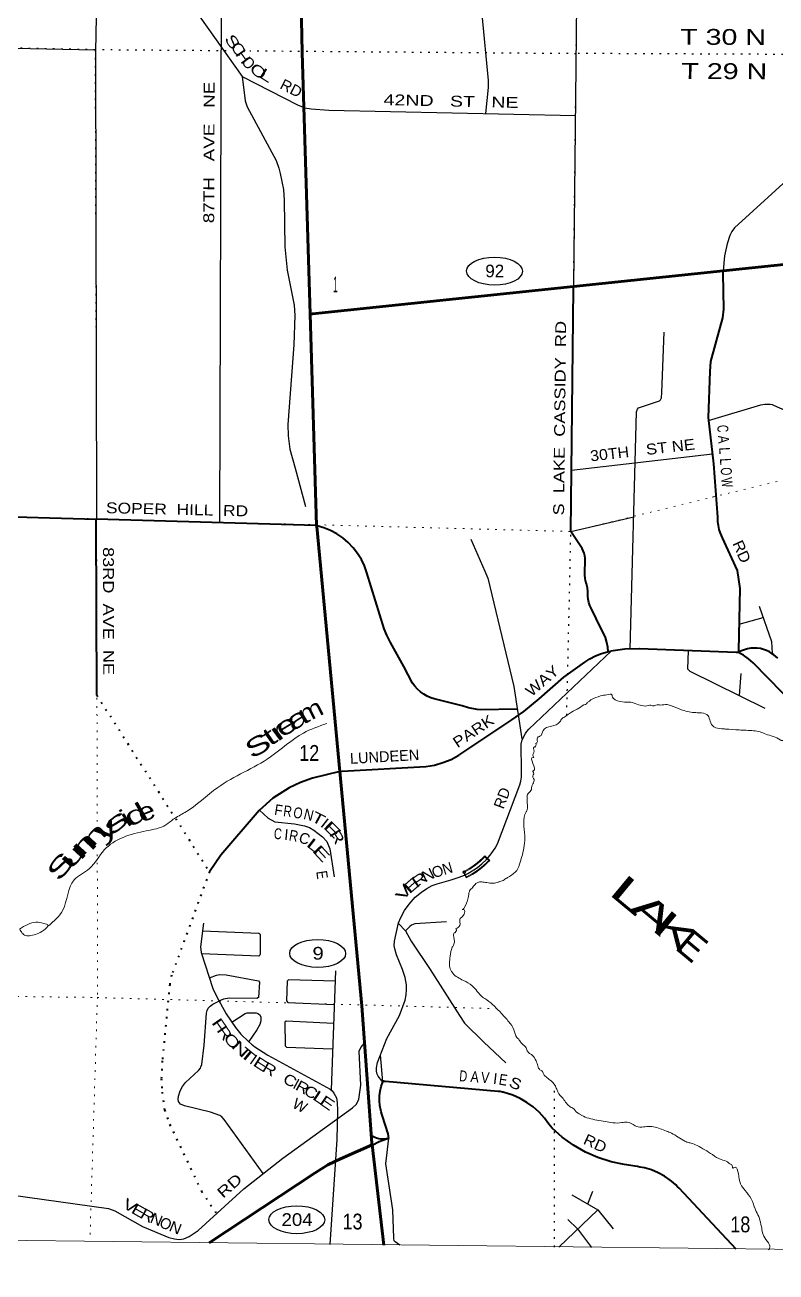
# Model space of a CAD drawing. Header units: feet. Extents: x -493433 to -244333, y 184684 to 373072.
# Drawn here: x -276413 to -268106, y 184934 to 198727 of the extents above; entities that cross this region are included whole.
import ezdxf
from ezdxf.enums import TextEntityAlignment as Align

# ---------------------------------------------------------------- set-up
doc = ezdxf.new("R2010")
doc.units = ezdxf.units.FT
doc.header["$LTSCALE"] = 60
doc.header["$PDMODE"] = 32
doc.header["$PDSIZE"] = 30
doc.linetypes.add('DOTTED', pattern=[1.5, 0.3, -1.2])
for name, color, linetype, lineweight in [('17', 7, 'Continuous', 25), ('23', 7, 'Continuous', 70), ('26', 7, 'Continuous', 40), ('27', 7, 'Continuous', 13), ('29', 7, 'Continuous', 25), ('30', 7, 'Continuous', 13), ('31', 7, 'Continuous', 13), ('39', 7, 'Continuous', 13), ('4', 7, 'Continuous', 13), ('41', 7, 'Continuous', 13), ('53', 7, 'DOTTED', 40), ('6', 7, 'DOTTED', 25), ('7', 7, 'DOTTED', 13)]:
    doc.layers.add(name, color=color, linetype=linetype, lineweight=lineweight)

msp = doc.modelspace()

# ---------------------------------------------------------------- linework, layer by layer
at = {"layer": '17'}
for centre in [(-271219.93, 196004.06), (-273176, 188457.93), (-273406.37, 185512.53)]:
    msp.add_ellipse(centre, major_axis=(-309.24, 1), ratio=0.500121, dxfattribs=at)
at = {"layer": '23'}
for p, q in [((-270344.62, 195833.71), (-268691.06, 196007.44)), ((-273187.05, 193189.55), (-273258.64, 195527.56)), ((-272442.56, 185233.18), (-272574.84, 186340.17))]:
    msp.add_line(p, q, dxfattribs=at)
for points in [[(-273258.64, 195527.56), (-273347.26, 198422.18), (-273455.44, 203689.88), (-273459.15, 205031.43)], [(-268691.06, 196007.44), (-266119.03, 196277.66), (-266039.07, 196286.03), (-265972.77, 196286.61), (-264840.31, 196293.24), (-264584.2, 196311.74)], [(-273258.64, 195527.56), (-273233.88, 195530.16), (-270344.62, 195833.71)], [(-272931.74, 190470.83), (-273186.73, 193178.94), (-273187.05, 193189.55)], [(-272574.84, 186340.17), (-272577.23, 186360.58), (-272687.59, 187877.78), (-272931.74, 190470.83)], [(-274375.13, 185256.76), (-273202.92, 186031.77), (-273062.62, 186118.44), (-272914.03, 186189.98), (-272905.89, 186193.36), (-272889.43, 186201.12), (-272574.84, 186340.17)]]:
    msp.add_lwpolyline(points, dxfattribs=at)
at = {"layer": '26'}
for points in [[(-268521.68, 191786.92), (-268519.22, 191809.56), (-268504.52, 192493.77), (-268532.92, 192693.24), (-268696.82, 193055.97), (-268707.96, 193080.62), (-268719.1, 193105.97), (-268719.18, 193106.16), (-268733.54, 193148.2), (-268743.42, 193191.52), (-268745.72, 193210.62), (-268748.7, 193235.47), (-268749.99, 193260.62), (-268751.16, 193283.48), (-268796.08, 193873.86), (-268853, 194385.65), (-268835.37, 194893.48), (-268827.42, 195006.33), (-268725, 195379.21), (-268694.88, 195486.05), (-268682.88, 195582.78), (-268690.49, 195977.78), (-268691.06, 196007.44)], [(-269964.31, 191797.08), (-269968.15, 191844.63), (-269977.84, 191898.12), (-269993.06, 191950.31), (-270013.65, 192000.61), (-270039.39, 192048.49), (-270152.05, 192274.79), (-270166.25, 192307.23), (-270176.99, 192340.98), (-270184.14, 192375.66), (-270187.62, 192410.9), (-270187.9, 192419.07), (-270187.93, 192461.03), (-270192.35, 192502.76), (-270201.11, 192543.8), (-270214.11, 192583.69), (-270214.3, 192584.19), (-270217.59, 192604.48), (-270220.77, 192643.73), (-270219.83, 192683.09), (-270216.82, 192793.38), (-270216.59, 192800.26), (-270217.48, 192828.74), (-270221.35, 192856.97), (-270228.14, 192884.65), (-270237.8, 192911.46), (-270250.2, 192937.11), (-270374.91, 193122.63), (-270344.87, 195811.76), (-270344.62, 195833.71)], [(-277333.71, 193135.18), (-277298.04, 193166), (-277250.01, 193201.75), (-277198.5, 193232.29), (-277144.08, 193257.27), (-277087.35, 193276.43), (-277028.92, 193289.56), (-276969.45, 193296.5), (-276909.57, 193297.19), (-275627.07, 193260.53)], [(-275617.74, 191312.96), (-275626.89, 193223.1), (-275627.07, 193260.53)], [(-273187.05, 193189.55), (-273193.23, 193190.96), (-275627.07, 193260.53)], [(-270968.37, 191158.28), (-271377.06, 191152.68), (-271412.18, 191156.31), (-271509, 191173.34), (-271576.97, 191194.93), (-271888.5, 191272.49), (-271922.55, 191283.79), (-271963.32, 191301.75), (-272001.99, 191323.87), (-272038.14, 191349.92), (-272071.37, 191379.59), (-272101.31, 191412.58), (-272127.64, 191448.52), (-272223.16, 191632.01), (-272371.47, 191897.25), (-272411.8, 191977.42), (-272438.66, 192046.56), (-272630.91, 192668.57), (-272657.68, 192743.3), (-272692.11, 192814.82), (-272733.83, 192882.35), (-272782.38, 192945.15), (-272837.22, 193002.53), (-272897.77, 193053.87), (-272963.35, 193098.59), (-273033.24, 193136.21), (-273106.69, 193166.33), (-273182.88, 193188.59), (-273187.05, 193189.55)], [(-271027.68, 191042.89), (-270894.56, 191132.23), (-270725.59, 191273.29), (-270453.01, 191512.05), (-270222.72, 191678.51), (-270164.22, 191717.48), (-270101.96, 191750.12), (-270036.64, 191776.08), (-269968.95, 191795.06), (-269934.81, 191801.81)], [(-268521.68, 191786.92), (-268546.67, 191785.53), (-269618.03, 191827.07), (-269619.3, 191827.1), (-269777.71, 191822.73), (-269934.8, 191801.81)], [(-268088.21, 191722.11), (-268131.76, 191759.56), (-268148.44, 191772.68), (-268178.82, 191791.8), (-268211.03, 191807.64), (-268244.72, 191820.02), (-268279.51, 191828.82), (-268315.04, 191833.93), (-268350.9, 191835.3), (-268386.72, 191832.91), (-268422.08, 191826.79), (-268456.62, 191817.01), (-268489.94, 191803.67), (-268496.67, 191800.12), (-268521.68, 191786.92)], [(-267708.15, 191006.34), (-268358.82, 191671.08), (-268409.94, 191715.95), (-268465.48, 191755.22), (-268496.67, 191772.81), (-268521.68, 191786.92)], [(-272931.74, 190470.83), (-272904.68, 190472.35), (-271978.17, 190524.25), (-271882.85, 190541.26), (-271789.83, 190568.13), (-271700.12, 190604.58), (-271614.72, 190650.21), (-271580.37, 190671.98), (-271027.68, 191042.89)], [(-272931.74, 190470.83), (-273233.8, 190395.8), (-273364.19, 190348.37), (-273490.24, 190287.92), (-273672.37, 190174.44), (-273821.27, 190040.25), (-274245.14, 189546.11), (-274372.32, 189361.97)], [(-272388.42, 186413.25), (-272392.13, 186438.25), (-272395.95, 186464), (-272458.56, 186656.74), (-272466.68, 186681.74), (-272473.52, 186706.74), (-272478.33, 186722.7), (-272488.41, 186774.96), (-272492.97, 186827.99), (-272491.97, 186881.2), (-272485.41, 186934.02), (-272473.36, 186985.86), (-272455.96, 187036.16), (-272454.79, 187042.06)], [(-268548.5, 185186.17), (-269179.13, 185861.74), (-269194.36, 185877.33), (-269214.92, 185898.37), (-269243.79, 185922.9), (-269275.44, 185949.79), (-269341.11, 185994.76), (-269411.12, 186032.63), (-269484.7, 186062.97), (-269561.05, 186085.45), (-269614.33, 186095.24), (-269638.87, 186099.75), (-269664.33, 186103.87), (-269736.54, 186115.59), (-269761.29, 186119.6), (-269786.54, 186123.53), (-269931.12, 186153.52), (-270075.74, 186199.73), (-270214.74, 186260.79), (-270346.59, 186336.05), (-270469.85, 186424.69), (-270583.17, 186525.72), (-270617.88, 186568.6), (-270667.7, 186636.58), (-270726.25, 186701.31), (-270791.25, 186759.56), (-270861.98, 186810.7), (-270937.67, 186854.16), (-271017.48, 186889.48), (-271075.56, 186908.2), (-271100.5, 186916.23), (-271125.56, 186923), (-271131.11, 186924.35), (-271156.17, 186930.48), (-271181.11, 186932.63), (-272424.24, 187040.06), (-272430.94, 187040.24), (-272440.2, 187041.33), (-272449.29, 187043.38), (-272458.13, 187046.36), (-272466.6, 187050.26)], [(-272388.42, 186413.25), (-272413.42, 186408.39), (-272430.87, 186405.43), (-272454.2, 186403.94), (-272477.56, 186404.91), (-272500.69, 186408.31), (-272523.34, 186414.11), (-272545.26, 186422.24), (-272566.21, 186432.63), (-272582.94, 186443.04)], [(-272574.23, 186337.05), (-272494.67, 186376.11), (-272413.42, 186407.15), (-272388.42, 186413.25)]]:
    msp.add_lwpolyline(points, dxfattribs=at)
at = {"layer": '29'}
for p, q in [((-274231.32, 202057.31), (-274263.09, 193221.54)), ((-277267.45, 198486.94), (-275635.22, 198451.82)), ((-270367.3, 193804.19), (-268808.27, 193983.43)), ((-270374.91, 193122.63), (-269679.39, 193286.8)), ((-268512.97, 192100.47), (-268249.39, 192173.78)), ((-269931, 191799.95), (-270841.47, 190939.26)), ((-268510.8, 191309.03), (-268490.66, 191555.47)), ((-272203.51, 188708.84), (-272281.92, 188787.82)), ((-272977.79, 188266.17), (-273027.32, 186950.72)), ((-272455.96, 187036.16), (-272481.04, 187338.14)), ((-270187.8, 185687.87), (-270133.47, 185828.87)), ((-270509.04, 185209.74), (-270076.41, 185623.49))]:
    msp.add_line(p, q, dxfattribs=at)
for points in [[(-275345.65, 211763.12), (-275487.89, 208901.23), (-275508.79, 204970.4), (-275529.39, 203711.1), (-275632.12, 198437.94), (-275620.75, 193263.52)], [(-273462.21, 203690.19), (-270460.44, 203677.5), (-270437.55, 203672.41), (-270421.74, 203658.57), (-270388.16, 203617.06), (-270356.55, 203549.86), (-270340.74, 203498.47), (-270301.23, 203352.21), (-270277.52, 203219.79), (-270281.47, 201923.22), (-270285.43, 201753.24), (-270344.62, 195833.71)], [(-267214.25, 201732.2), (-268248.38, 201865.72), (-268297.77, 201867.81), (-271537.98, 201894.55), (-271566.33, 201873.31), (-271581.44, 201827.35), (-271620.95, 201475.53), (-271619.69, 201332.67), (-271605.15, 201222.54), (-271470.15, 200643.86), (-271445.9, 200196.37), (-271430.82, 199577.44), (-271291.43, 198112.3), (-271289.05, 198036.43), (-271321.18, 197746.39)], [(-275617.48, 199056.04), (-275326.18, 199243.02), (-275271.87, 199257.9), (-275230.75, 199263.31), (-275177.05, 199257.9), (-275125.46, 199251.86), (-275037.89, 199230.38), (-274781.92, 199131.41), (-274687.09, 199080.02), (-274658.51, 199059.5), (-274622.54, 199022.8), (-274009.75, 198154.89)], [(-274009.75, 198154.89), (-273397.72, 197843.47), (-273316.02, 197811.11), (-273248.85, 197799.25), (-273053.17, 197784.74), (-270325.72, 197724.35)], [(-274009.75, 198154.89), (-273976.39, 197886.89), (-273956.11, 197822.96), (-273634.85, 197227.29), (-273604.46, 197143.04), (-273588.65, 197083.75), (-273553.09, 196905.86), (-273546.58, 196786.17), (-273538.02, 196272.06), (-273514.73, 196016.1), (-273436.75, 195629.37), (-273426.66, 195514.41), (-273440.56, 195187.78), (-273506.23, 194306.33), (-273501.73, 194182.25), (-273481.97, 194035.99), (-273425.77, 193824.84), (-273311.57, 193399.98)], [(-266573.33, 197661.41), (-267114.05, 197683.98), (-267169.91, 197676.72), (-267244.99, 197649.05), (-267367.7, 197573.81), (-268565.21, 196482.93), (-268596.3, 196443.38), (-268618.04, 196397.92), (-268646.4, 196307.1), (-268677.3, 196172.6), (-268691.06, 196007.44)], [(-269719.05, 191824.35), (-269647.93, 194446.99), (-269639.43, 194476.76), (-269628.15, 194493.47), (-269394.34, 194569.26), (-269382.6, 194579.54), (-269374.7, 194601.28), (-269368.77, 194660.13), (-269344.08, 195329.66)], [(-268854.22, 194350.44), (-268275.25, 194524.57), (-268230.8, 194532.11), (-268171.53, 194532.11), (-268147.82, 194528.16), (-268093, 194503.32), (-267811.97, 194381.89), (-267784.31, 194370.04), (-267760.61, 194330.5), (-267747.38, 194230.86), (-267740.85, 193962.88), (-267731.86, 193926.48), (-267693.58, 193876.27), (-267610.46, 193820.57), (-267452.41, 193765.23), (-267298.31, 193733.6), (-266801.91, 193681.21)], [(-271482.36, 193040.34), (-271328.47, 192684.24), (-271293, 192608.96), (-271005.89, 191409.56), (-270919.35, 190829.91)], [(-268292.2, 192298.48), (-268158.15, 191908.01), (-268150.5, 191774.3)], [(-269079.73, 191806.2), (-269084.27, 191604.9), (-269061.22, 191578.77), (-268230.55, 191171.69)], [(-271551.06, 189324.73), (-271514.68, 189342.36), (-271449.11, 189380.98), (-271408.92, 189410.08), (-271360.28, 189448.7), (-271309.51, 189495.78), (-271267.21, 189546.04), (-271213.27, 189622.23), (-271186.83, 189668.78), (-270939.35, 190322.68), (-270928.78, 190362.88), (-270922.43, 190407.33), (-270920.32, 190477.16), (-270924.55, 190773.42), (-270913.97, 190821.04), (-270878.01, 190891.93), (-270863.2, 190914.15), (-270841.47, 190939.26)], [(-273820.56, 190040.89), (-273723.74, 189953.08), (-273650.5, 189912.07), (-273432.22, 189891.01), (-273320.73, 189870.07), (-273265.41, 189850.3), (-273217.71, 189821.53), (-273123.17, 189747.53), (-273075.76, 189696.14), (-273042.55, 189614.75), (-272994.97, 189304.48)], [(-272466.6, 187050.26), (-272506.7, 187100.81), (-272517.28, 187121.97), (-272523.62, 187154.78), (-272523.63, 187193.92), (-272515.16, 187252.12), (-272409.41, 187518.76), (-272269.8, 187772.7), (-272206.35, 187941.99), (-272195.77, 188000.18), (-272193.66, 188060.49), (-272193.66, 188111.28), (-272208.46, 188191.69), (-272235.96, 188280.58), (-272303.65, 188441.41), (-272322.68, 188507), (-272329.03, 188547.21), (-272324.8, 188593.77), (-272280.38, 188794.8), (-272257.11, 188856.17), (-272216.92, 188932.35), (-272164.05, 189004.31), (-272096.36, 189078.37), (-272028.67, 189135.51), (-271967.33, 189177.83), (-271908.11, 189209.57), (-271855.23, 189228.62), (-271698.71, 189270.94), (-271609.87, 189300.57), (-271551.06, 189324.73)], [(-274439.55, 188793.03), (-274472.48, 188532.06), (-274465.95, 188468.27), (-274333.88, 188071.74), (-274292.7, 187976.67), (-274188.36, 187788.18), (-274085.28, 187638.71), (-274024.03, 187565.58), (-273940.66, 187484.98), (-273907.48, 187452.93), (-273869.94, 187423.29), (-273727.74, 187332.83), (-273039.34, 186957.28), (-273014.53, 186937.09), (-272996.75, 186913.37), (-272968.8, 186860.86), (-272959.22, 186808.62), (-272956.1, 186721.8), (-272962.51, 186401.17), (-273040.54, 185240.45)], [(-274450.15, 188709.05), (-273826.47, 188682.27), (-273816.59, 188676.34), (-273810.42, 188665.18), (-273810.67, 188451.02), (-273814.62, 188437.19), (-273825.25, 188427.19), (-274460.72, 188452.57)], [(-271749.65, 188807.94), (-272101.8, 188783.96), (-272139.34, 188771.18), (-272155.14, 188755.37), (-272203.51, 188708.84), (-272142.89, 188594.22), (-271931.16, 188278.74), (-271608.39, 187772.28), (-271550.63, 187688.09), (-271338.71, 187475.24), (-271093.38, 187246.64)], [(-274372.97, 188189.1), (-274294.68, 188217.81), (-274258.58, 188223.34), (-274188, 188219.78), (-273830.42, 188156.54), (-273819.82, 188138.88), (-273828.45, 187970.75), (-273846.94, 187959.29), (-274151.2, 187963.79), (-274217.63, 187952.96), (-274262.78, 187933.2)], [(-272982.14, 188150.52), (-273499.83, 188166.42), (-273514.34, 188150.6), (-273522.24, 187933.19), (-273506.44, 187915.4), (-272991.85, 187892.77)], [(-273779.57, 186022.18), (-274210.57, 186620.63), (-274237.39, 186650.5), (-274257.16, 186664.33), (-274361.09, 186700.52), (-274649.66, 186771.63), (-274691.77, 186790.82), (-274715.48, 186818.49), (-274719.43, 186846.16), (-274714.24, 186878.16), (-274695.72, 186937.08), (-274672.01, 186984.51), (-274636.95, 187031.8), (-274492.24, 187162.39), (-274472.48, 187188.09), (-274466.56, 187203.9), (-274457.79, 187228.29), (-274432.84, 187444.16), (-274404.57, 187797.16), (-274399.39, 187828.46), (-274385.56, 187852.17), (-274363.83, 187875.89), (-274335.02, 187898.33), (-274262.78, 187933.2)], [(-274125.34, 187696.79), (-273978.23, 187795.3), (-273955.77, 187801.85), (-273903.13, 187801.85), (-273857.35, 187799.56), (-273836.74, 187794.98), (-273820.04, 187782), (-273804.7, 187756.05), (-273803.69, 187713.53), (-273813.85, 187673.6), (-273849.22, 187612.48), (-273938.77, 187483.15)], [(-272999.78, 187682.07), (-273524.22, 187707.88), (-273537.4, 187696.74), (-273536.11, 187436.64), (-273522.24, 187421.3), (-273010.3, 187402.64)], [(-277014.2, 185289.23), (-276916.56, 185792.24), (-276888.56, 185818.41), (-276849.05, 185822.37), (-276756.55, 185815.23), (-275490.67, 185636.19), (-275418.76, 185612.86), (-275111.4, 185438.52), (-274822.15, 185316.4), (-274758.93, 185300.59), (-274707.56, 185292.68), (-274656.2, 185300.59), (-274596.93, 185328.26), (-274498.71, 185395.27), (-273992.59, 185853.53), (-273561.95, 186194.47), (-272790.11, 186748.86), (-272747.84, 186790.82), (-272720.19, 186846.16), (-272699.28, 186999.34), (-272716.24, 187375.84), (-272697.35, 187416.73), (-272657.55, 187464.83)], [(-272265.45, 185231.03), (-272317.18, 185266.98), (-272329.03, 185280.81), (-272334.19, 185307.31), (-272345.77, 185623.81), (-272415.95, 186081.27), (-272420.34, 186129.52), (-272388.42, 186413.25)], [(-270363.45, 185789.38), (-270076.41, 185623.49), (-269907.22, 185410.63)], [(-270410.13, 185514.93), (-270302.14, 185413.23), (-270148.33, 185205.4)]]:
    msp.add_lwpolyline(points, dxfattribs=at)
at = {"layer": '31'}
for p, q in [((-271327.76, 189536.44), (-271271.16, 189487.24)), ((-271327.39, 189525.52), (-271282.79, 189486.76)), ((-271533.32, 189292.8), (-271567.37, 189359.62)), ((-271529.8, 189303.51), (-271556.59, 189356.08))]:
    msp.add_line(p, q, dxfattribs=at)
for centre, radius, start, end in [((-271961.34, 190143.31), 877.19, 296.67593, 316.31058), ((-271961.34, 190143.31), 885.19, 297.21004, 315.73987), ((-271961.33, 190143.32), 952.19, 296.67596, 316.45528), ((-271961.33, 190143.32), 944.19, 297.19626, 315.94297)]:
    msp.add_arc(centre, radius, start, end, dxfattribs=at)
msp.add_point((-271556.59, 189356.08), dxfattribs=at)
at = {"layer": '39'}
for points in [[(-268896.63, 202659.9), (-268895.32, 202557.18), (-268913.43, 202520.89), (-268919.43, 202476.55), (-268913.35, 202442.29), (-268874.97, 202359.7), (-268870.92, 202331.49), (-268846.58, 202172.31), (-268802.08, 202007.09), (-268767.72, 201914.42), (-268707.17, 201829.83), (-268577.96, 201602.22), (-268529.52, 201529.71), (-268483.04, 201398.75), (-268440.54, 201221.45), (-268434.48, 201205.34), (-268398.11, 201122.75), (-268283.12, 201003.94), (-268091.4, 200746.15), (-268036.91, 200671.63), (-267929.99, 200568.95), (-267843.27, 200504.53), (-267806.95, 200458.21), (-267774.59, 200345.39), (-267724.1, 200244.67), (-267655.49, 200150.01), (-267635.32, 200127.86), (-267556.56, 199964.69), (-267526.28, 199916.36), (-267491.88, 199783.37), (-267491.88, 199775.31), (-267463.54, 199652.41), (-267435.25, 199571.83), (-267417.07, 199531.54), (-267296.01, 199392.59), (-267170.94, 199269.76), (-267138.65, 199233.52), (-267102.35, 199207.35), (-267011.63, 199181.22), (-266959.21, 199153.06), (-266930.95, 199118.82), (-266848.19, 198979.84), (-266830.03, 198957.69), (-266686.84, 198851), (-266646.51, 198834.91), (-266533.64, 198818.89), (-266519.52, 198814.87), (-266477.19, 198802.81), (-266408.61, 198744.43), (-266380.35, 198706.16), (-266366.21, 198671.92), (-266348.06, 198653.79), (-266335.94, 198619.54), (-266317.77, 198603.44), (-266307.67, 198567.18), (-266275.37, 198518.83), (-266251.17, 198504.75), (-266164.47, 198454.44), (-266136.2, 198408.11), (-266136.19, 198396.02), (-266128.13, 198396.03), (-266134.18, 198394.01), (-266124.08, 198377.89), (-266109.95, 198357.76), (-266053.49, 198317.5), (-265948.66, 198287.36), (-265932.53, 198275.28), (-265900.26, 198251.12), (-265888.09, 198174.55), (-265885.97, 198063.72), (-265853.67, 198009.33), (-265839.52, 197967.03), (-265831.34, 197850.16), (-265843.33, 197735.28), (-265867.4, 197618.38), (-265857.25, 197545.84), (-265851.17, 197511.59), (-265833, 197473.31), (-265714.07, 197455.28), (-265625.38, 197441.25), (-265587.09, 197441.27), (-265554.86, 197451.37), (-265534.72, 197457.44), (-265530.67, 197451.4), (-265431.97, 197495.82), (-265411.83, 197511.95), (-265345.35, 197544.24), (-265307.06, 197544.28), (-265290.92, 197536.23), (-265270.77, 197532.21), (-265208.24, 197479.87), (-265177.97, 197431.53), (-265157.79, 197413.41), (-265155.76, 197399.31), (-265151.72, 197389.23), (-265147.65, 197346.92), (-265159.65, 197244.13)], [(-277294.58, 196364.01), (-277227.71, 196403.05), (-277206.98, 196433.48), (-277200.07, 196454.23), (-277148.98, 196676.29), (-277101.33, 197074.18), (-277023.42, 197537.61), (-276953.98, 197987.21), (-276852.41, 198498.25), (-276783.93, 198685.56), (-276635.59, 198807.55), (-276438.76, 198883.47), (-276256.62, 198881.2), (-276125.03, 198864.55), (-275966.2, 198941.78), (-275752.34, 199105.9), (-275454.9, 199372.06)], [(-270153.81, 191263.19), (-270047.04, 191305.6), (-269976.52, 191319.76), (-269920.09, 191315.78), (-269918.06, 191305.7), (-269905.95, 191281.53), (-269805.14, 191239.31), (-269710.43, 191235.36), (-269664.06, 191221.28), (-269516.92, 191199.25), (-269490.73, 191203.3), (-269472.58, 191195.25), (-269436.32, 191205.36), (-269381.9, 191205.4), (-269311.38, 191209.49), (-269256.95, 191193.41), (-269250.9, 191191.4), (-269142.03, 191149.18), (-268992.87, 191121.09), (-268930.4, 191117.11), (-268857.82, 191086.96), (-268835.59, 191026.52), (-268793.21, 190964.09), (-268706.53, 190941.99), (-268664.21, 190940.02), (-268515.07, 190930.07), (-268355.85, 190920.12), (-268283.29, 190908.09), (-268220.79, 190883.96), (-268059.51, 190819.61), (-268049.43, 190813.58), (-268037.34, 190813.58), (-267916.34, 190729.06), (-267896.17, 190706.9), (-267861.84, 190638.42), (-267827.55, 190608.23), (-267805.35, 190573.98), (-267765.01, 190531.71), (-267726.65, 190459.19), (-267684.29, 190418.92), (-267656.05, 190398.8), (-267573.3, 190267.89), (-267508.72, 190175.25), (-267492.6, 190169.22), (-267462.33, 190134.99), (-267456.29, 190139.02), (-267444.18, 190120.9), (-267383.68, 190074.61), (-267381.67, 190080.65), (-267375.6, 190066.55), (-267339.32, 190052.48), (-267333.26, 190036.35), (-267294.94, 190006.17), (-267222.33, 189935.7), (-267206.2, 189933.69), (-267127.53, 189865.25), (-267071.07, 189814.92), (-267065.02, 189818.95), (-266978.3, 189750.52), (-266925.87, 189722.35), (-266917.81, 189718.32), (-266891.6, 189704.24), (-266869.41, 189680.08), (-266859.33, 189686.13), (-266827.07, 189663.99), (-266825.05, 189653.92), (-266825.05, 189661.98), (-266825.05, 189651.9), (-266800.86, 189645.87), (-266794.79, 189629.76), (-266780.69, 189627.76), (-266732.27, 189577.42), (-266724.21, 189573.4), (-266720.18, 189579.45), (-266712.11, 189569.38), (-266695.98, 189561.33), (-266647.6, 189543.23), (-266538.69, 189458.7), (-266468.11, 189410.39), (-266439.87, 189376.16), (-266429.8, 189378.18), (-266391.47, 189343.95), (-266383.41, 189348), (-266357.2, 189323.83), (-266326.95, 189313.78), (-266316.87, 189299.69), (-266276.55, 189283.6), (-266222.1, 189243.35), (-266193.87, 189231.28), (-266179.74, 189209.12), (-266161.61, 189211.15), (-266052.72, 189138.7), (-266040.6, 189116.54), (-265917.57, 189013.88), (-265895.37, 188977.62), (-265818.74, 188927.31), (-265788.5, 188915.25)], [(-270208, 191213.22), (-270210.18, 191212.76), (-270286.73, 191170.39), (-270369.31, 191125.99), (-270453.89, 191067.47), (-270472.01, 191055.37), (-270496.16, 191019.08), (-270590.83, 190970.64), (-270681.46, 190922.19), (-270717.68, 190859.7), (-270725.74, 190857.68), (-270747.87, 190817.35), (-270751.86, 190787.12), (-270767.99, 190779.05), (-270761.94, 190781.08), (-270763.93, 190758.91), (-270771.97, 190740.76), (-270780.03, 190738.74), (-270769.96, 190738.75), (-270780.04, 190740.75), (-270773.99, 190742.77), (-270780.03, 190738.74), (-270771.97, 190740.76), (-270780.04, 190740.75), (-270779.99, 190694.41), (-270792.02, 190635.96), (-270785.97, 190625.89), (-270792.01, 190625.88), (-270791.86, 190478.79), (-270797.91, 190476.77), (-270789.83, 190460.66), (-270795.82, 190406.25), (-270787.75, 190394.17), (-270787.7, 190345.8), (-270811.83, 190291.37), (-270811.81, 190271.23), (-270848.03, 190226.86), (-270860.09, 190176.48), (-270855.97, 190099.91), (-270863.97, 190033.4), (-270870.01, 190023.32), (-270885.86, 189759.34), (-270911.85, 189549.75), (-270935.95, 189469.13), (-270974.15, 189376.41), (-271068.79, 189301.77), (-271084.9, 189291.68), (-271125.18, 189265.45), (-271174.37, 189250.27)], [(-270212.15, 191209.37), (-270193.38, 191228.3), (-270171.09, 191249.6), (-270153.81, 191263.19)], [(-276154.15, 188763.68), (-275995.48, 188934.77), (-275869.43, 189271.24), (-275699.12, 189397.22), (-275535.42, 189601.95), (-275071.5, 189813.37), (-274854.24, 189880.03), (-274773.13, 189941.08), (-274643.73, 190017.38), (-274280.69, 190293.13), (-273698.47, 190631.46), (-273333.65, 190895.08), (-273075.38, 191000.85)], [(-271497.15, 189151.55), (-271459.09, 189191.97), (-271425.04, 189230.37), (-271394.92, 189246.6), (-271350.65, 189246.79), (-271288.22, 189239.01), (-271221.78, 189235.27), (-271161.48, 189253.66)], [(-271493.54, 189154.6), (-271497.88, 189144.23), (-271509.9, 189073.69), (-271554.12, 188960.82), (-271566.2, 188946.7), (-271576.26, 188942.66), (-271568.2, 188942.67), (-271584.24, 188856.01), (-271598.34, 188845.92), (-271602.32, 188803.6), (-271634.5, 188737.07), (-271650.62, 188729.01), (-271644.57, 188729.01), (-271654.6, 188690.72), (-271664.68, 188684.66), (-271672.71, 188654.43), (-271664.6, 188608.1), (-271668.58, 188559.73), (-271686.68, 188525.46), (-271710.77, 188426.7), (-271712.77, 188412.6), (-271716.71, 188319.9), (-271696.49, 188259.46), (-271682.36, 188239.33), (-271563.39, 188158.83), (-271468.61, 188100.47), (-271351.61, 187975.64), (-271305.22, 187943.44), (-271143.86, 187794.47), (-271061.14, 187701.85), (-271006.65, 187613.24), (-270972.3, 187528.64), (-270952.13, 187508.51), (-270927.9, 187472.26), (-270877.48, 187423.93), (-270857.28, 187381.63), (-270833.07, 187351.44), (-270818.96, 187345.4), (-270806.85, 187335.34), (-270788.7, 187317.21), (-270754.39, 187254.78), (-270738.2, 187200.39)], [(-276473.72, 188727.28), (-276291.92, 188803), (-276204.14, 188789.32), (-276158.46, 188770.35), (-276205.47, 188714.74), (-276348.58, 188654.82), (-276406.58, 188655.86), (-276446.04, 188686.82), (-276471.39, 188723.57)], [(-270738.2, 187200.39), (-270724.08, 187176.22), (-270695.84, 187158.11), (-270677.67, 187125.88), (-270590.94, 187045.36), (-270536.46, 186968.83), (-270520.29, 186926.54), (-270461.77, 186852.03), (-270379.06, 186759.41), (-270352.85, 186745.32), (-270302.42, 186695), (-270266.13, 186674.88), (-270254.03, 186666.83), (-270177.42, 186634.65), (-269996.01, 186598.54), (-269911.36, 186584.5), (-269812.62, 186586.6), (-269754.19, 186592.7), (-269665.47, 186552.47), (-269647.34, 186544.43), (-269496.19, 186544.55), (-269461.93, 186540.55), (-269318.81, 186492.31), (-269262.35, 186470.19), (-269115.16, 186381.66), (-269066.78, 186363.57), (-269046.62, 186359.55), (-268980.1, 186333.41), (-268810.73, 186232.8), (-268713.94, 186178.48), (-268643.39, 186152.34), (-268609.1, 186126.18), (-268594.99, 186118.13), (-268582.86, 186083.88), (-268574.8, 186087.92), (-268508.15, 185934.83), (-268463.74, 185854.28), (-268397.16, 185769.71), (-268346.66, 185656.9), (-268342.62, 185642.81), (-268306.27, 185566.27), (-268261.78, 185403.09), (-268241.56, 185330.57), (-268178.95, 185193.6), (-268188.8, 185181.48)]]:
    msp.add_spline(points, degree=3, dxfattribs=at)
at = {"layer": '4'}
msp.add_lwpolyline([(-489136.84, 372822.34), (-458570.27, 372170.54), (-428002.84, 371560.78), (-397434.59, 370993.07), (-366865.58, 370467.41), (-336295.9, 369983.8), (-305725.57, 369542.24), (-275154.66, 369142.74), (-244583.22, 368785.28), (-246606.46, 184933.95), (-277430.78, 185294.37), (-308254.58, 185697.19), (-339077.78, 186142.4), (-369900.35, 186630.01), (-400722.22, 187160.02), (-431543.33, 187732.42), (-462363.63, 188347.22), (-493183.05, 189004.41)], close=True, dxfattribs=at)
msp.add_lwpolyline([(-489136.84, 372822.34), (-458570.27, 372170.54), (-428002.84, 371560.78), (-397434.59, 370993.07), (-366865.58, 370467.41), (-336295.9, 369983.8), (-305725.57, 369542.24), (-275154.66, 369142.74), (-244583.22, 368785.28), (-246606.46, 184933.95), (-277430.78, 185294.37), (-308254.58, 185697.19), (-339077.78, 186142.4), (-369900.35, 186630.01), (-400722.22, 187160.02), (-431543.33, 187732.42), (-462363.63, 188347.22), (-493183.05, 189004.41)], close=True, dxfattribs=at)
at = {"layer": '53'}
msp.add_line((-275617.74, 191312.96), (-274372.32, 189361.97), dxfattribs=at)
msp.add_lwpolyline([(-274372.32, 189361.97), (-274790.53, 188217.8), (-274812.46, 188113.65), (-274894.33, 187270.42), (-274905.11, 187075.43), (-274897.21, 186925.22), (-274869.55, 186727.58), (-274812.78, 186569.17), (-274460.82, 185826.95), (-274294.87, 185579.84)], dxfattribs=at)
at = {"layer": '6'}
for p, q in [((-270315.98, 198408.59), (-270267.92, 203566.47)), ((-275635.22, 198451.82), (-277267.45, 198486.94)), ((-274187.05, 198440.05), (-275635.22, 198451.82)), ((-270315.98, 198408.59), (-273926.05, 198437.93)), ((-270374.93, 193127.39), (-270315.97, 198406.22)), ((-270420.78, 191091.04), (-270374.91, 193122.63)), ((-270556.46, 185210.32), (-270558.37, 187003.36))]:
    msp.add_line(p, q, dxfattribs=at)
msp.add_lwpolyline([(-259511.61, 198368.99), (-264878.59, 198386.97), (-270315.99, 198410.96)], dxfattribs=at)
at = {"layer": '7'}
for p, q in [((-275528.89, 203702.6), (-275632.73, 198448.38)), ((-275636.77, 198452.41), (-275621.63, 193547.91)), ((-268811.58, 193503.65), (-267727.86, 193767.95)), ((-270373.72, 193122.64), (-268757.75, 193516.78)), ((-275619.57, 193264.71), (-277331.62, 193303.82)), ((-275620.78, 193270.92), (-275620.76, 193264.71)), ((-275620.75, 193263.52), (-275613.68, 189869.11)), ((-275619.56, 193262.34), (-270377.29, 193125)), ((-275613.03, 189551.44), (-275609.75, 187975.96)), ((-277397.38, 187991.65), (-275614.13, 187970.94)), ((-275611.76, 187975.96), (-275695.03, 185272.96)), ((-275614.12, 187969.77), (-271197.76, 187847.09))]:
    msp.add_line(p, q, dxfattribs=at)

# ---------------------------------------------------------------- texts
at = {"layer": '17'}
msp.add_text('92', height=140, dxfattribs=at).set_placement((-271217.03, 195935.75), align=Align.CENTER)
for s, width, p in [(' 9 ', 1.2, (-273170.9, 188389.62)), ('204', 1.1, (-273403.47, 185444.22))]:
    msp.add_text(s, height=140, dxfattribs=dict(at, width=width)).set_placement(p, align=Align.CENTER)
at = {"layer": '27'}
for s, height, rotation, width, p in [('S  LAKE  CASSIDY  RD', 120, 89.36, 1.25, (-270451.21, 193301.58)), ('C', 120.9, 273.248, 0.7, (-268757.53, 194299.45)), ('A', 120.9, 273.248, 0.8, (-268748.69, 194182.41)), ('L', 120.9, 273.248, 0.85, (-268736.52, 194052.97)), ('L', 120.9, 273.248, 0.85, (-268727.16, 193932.58)), ('O', 120.9, 273.248, 0.7, (-268719.11, 193830.08)), ('W', 120.9, 278.013, 0.7, (-268714.67, 193710.49)), ('SOPER  HILL  RD', 120, 358.691, 1.2, (-275518.35, 193327.51)), ('R', 120.9, 294.642, 1.1, (-268591.33, 192992.84)), ('83RD  AVE  NE', 120, 270.119, 1.25, (-275550.1, 192952.14)), ('D', 120.9, 294.519, 1.1, (-268542.34, 192878.15)), ('WAY', 120, 40.443, 1.15, (-270813.08, 191290.8)), ('PARK', 120, 33.866, 1.15, (-271629.46, 190726.28)), ('D', 120.9, 355.283, 0.75, (-271613.47, 187045.45)), ('A', 120.9, 355.283, 0.85, (-271489.25, 187037.11)), ('V', 120.9, 355.283, 0.85, (-271373.32, 187028.45)), ('E', 120.9, 351.086, 0.85, (-271178.19, 187007.95)), ('S', 120.9, 335.845, 1.2, (-271071.3, 186991.11)), ('R', 120.9, 335.687, 1.1, (-270247.69, 186356.44)), ('D', 120.9, 335.687, 1.1, (-270131.29, 186301.38))]:
    msp.add_text(s, height=height, rotation=rotation, dxfattribs=dict(at, width=width)).set_placement(p)
for s, height, rotation, p in [('LUNDEEN', 120, 3.206, (-272814.82, 190553.98)), ('I', 120.9, 353.446, (-271240.1, 187016.33))]:
    msp.add_text(s, height=height, rotation=rotation, dxfattribs=at).set_placement(p)
at = {"layer": '30'}
for s, rotation, width, p in [('S', 305.224, 1.5, (-274167.11, 198506.66)), ('C', 305.224, 1.35, (-274101.43, 198425.11)), ('H', 305.224, 1.3, (-274047.11, 198342.06)), ('O', 319.032, 1.45, (-273872.06, 198169.7)), ('L', 328.032, 1.6, (-273775.36, 198118.44)), ('F', 350.754, 0.9, (-273617.17, 189984.05)), ('R', 352.489, 0.8, (-273514.91, 189971.71)), ('O', 350.489, 0.8, (-273402.53, 189953.13)), ('N', 345.363, 0.9, (-273288.93, 189933.93)), ('T', 332.904, 1.45, (-273195.16, 189895.61)), ('I', 321.948, 1.15, (-273134.35, 189852.35)), ('C', 354.489, 0.75, (-273621.36, 189721.88)), ('R', 349.363, 0.85, (-273451.5, 189700.58)), ('E', 315.693, 1.8, (-273055.27, 189784.95)), ('R', 302.197, 1.3, (-273010.64, 189713.56)), ('L', 321.948, 1.8, (-273248.49, 189602.84)), ('E', 312.693, 1.75, (-273179.13, 189522.44)), ('F', 304.592, 1.55, (-274311.62, 187629.62)), ('R', 304.592, 1.35, (-274253.44, 187543.2)), ('O', 309.948, 1.45, (-274168.69, 187450.82)), ('N', 315.968, 1.65, (-274070.1, 187358.45)), ('T', 320.538, 1.85, (-273986.69, 187283.25)), ('I', 324.538, 1.05, (-273919.5, 187235.21)), ('E', 327.386, 1.4, (-273836.89, 187183.72)), ('R', 330.386, 1.25, (-273736.55, 187125.56)), ('C', 331.386, 1.2, (-273509.82, 187001.3)), ('R', 331.386, 1.2, (-273370.87, 186923.4)), ('C', 331.386, 1.2, (-273278.2, 186871.38)), ('L', 326.854, 1.65, (-273183.47, 186812.41)), ('E', 325.392, 1.45, (-273102.61, 186755.08)), ('V', 330.437, 1.4, (-275280.59, 185616.19)), ('E', 330.437, 1.35, (-275185.29, 185559.55)), ('R', 330.437, 1.25, (-275086.62, 185506.16)), ('N', 337.111, 1.1, (-274980.84, 185461.11)), ('N', 337.111, 1.1, (-274770.74, 185369.14))]:
    msp.add_text(s, height=120, rotation=rotation, dxfattribs=dict(at, width=width)).set_placement(p, align=Align.CENTER)
for s, rotation, p in [('O', 315.032, (-273983.07, 198265.38)), ('I', 354.489, (-273527.13, 189713)), ('C', 340.334, (-273341.6, 189673.46)), ('I', 331.386, (-273440.76, 186962.56)), ('O', 337.111, (-274879.23, 185413.98))]:
    msp.add_text(s, height=120, rotation=rotation, dxfattribs=at).set_placement(p, align=Align.CENTER)
for s, height, rotation, width, p in [('87TH   AVE   NE', 120, 89.794, 1.3, (-274320.7, 196533.73)), ('RD', 120, 333.032, 1.05, (-273603.48, 198029.1)), ('42ND   ST   NE', 120, 358.732, 1.35, (-272448.13, 197841.36)), ('ST NE', 120, 6.558, 1.15, (-269537.68, 193970.24)), ('30TH', 120, 6.558, 1.1, (-270154.91, 193899.07)), ('N', 120.9, 25.686, 1.15, (-271990.54, 189242.08)), ('N', 120.9, 16.969, 0.95, (-271776.66, 189325.05)), ('E', 120, 278.718, 0.85, (-273192.76, 189362.82)), ('E', 120.9, 41.104, 1.7, (-272162.76, 189108.01)), ('R', 120.9, 35.686, 1.4, (-272081.36, 189177.02)), ('V', 120.9, 52.141, 1.6, (-272230.74, 189027.95)), ('RD', 120, 42.159, 1.3, (-274221.29, 185742.65))]:
    msp.add_text(s, height=height, rotation=rotation, dxfattribs=dict(at, width=width)).set_placement(p)
for s, height, rotation, p in [('RD', 120, 69.701, (-271120.38, 190047.02)), ('O', 120.9, 18.969, (-271889.42, 189287.59)), ('W', 120, 331.386, (-273466.68, 186759.76))]:
    msp.add_text(s, height=height, rotation=rotation, dxfattribs=at).set_placement(p)
at = {"layer": '41'}
for s, rotation, width, p in [('m', 26.541, 1.2, (-273211.04, 191052.57)), ('e', 31.035, 1.5, (-273477.17, 190896.45)), ('a', 30.541, 1.6, (-273352.11, 190971.47)), ('t', 34.85, 1.6, (-273652.77, 190775.89)), ('r', 36.321, 1.9, (-273554.51, 190839.92)), ('S', 30.163, 1.55, (-273787.35, 190672.34)), ('d', 29.618, 1.65, (-275143.34, 189907.99)), ('e', 21.19, 1.25, (-275036.66, 189936.94)), ('y', 36.913, 1.85, (-275459.87, 189757.39)), ('s', 39.718, 2.1, (-275347.28, 189839.49)), ('i', 33.55, 1.4, (-275245.06, 189872.38)), ('n', 46.85, 2.05, (-275578.48, 189688.95)), ('u', 47.464, 2.1, (-275809.78, 189486.04)), ('n', 47.228, 2.05, (-275697.7, 189587.01)), ('S', 51.739, 1.75, (-275939.14, 189363.06))]:
    msp.add_text(s, height=200, rotation=rotation, dxfattribs=dict(at, width=width)).set_placement(p, align=Align.CENTER)
for s, rotation, width, p in [('L', 320.338, 1.9, (-269972.55, 189123.6)), ('A', 320.338, 1.75, (-269749.54, 188938.69)), ('K', 320.337, 1.8, (-269497.2, 188729.49))]:
    msp.add_text(s, height=302.2, rotation=rotation, dxfattribs=dict(at, width=width)).set_placement(p)
msp.add_text('E', height=302.2, rotation=320.337, dxfattribs=at).set_placement((-269233.89, 188511.17))
at = {"layer": '6', "width": 1.35}
for s, p in [('T 30 N', (-269166.51, 198508.81)), ('T 29 N', (-269152.72, 198130.53))]:
    msp.add_text(s, height=175, rotation=359.747, dxfattribs=at).set_placement(p)
at = {"layer": '7'}
for s, width, p in [('1', 0.4, (-273005.34, 195769.41)), ('12', 0.85, (-273379.54, 190587.67)), ('13', 0.85, (-272900.54, 185405.08)), ('18', 0.85, (-268611.81, 185373.63))]:
    msp.add_text(s, height=175, dxfattribs=dict(at, width=width)).set_placement(p)

doc.saveas('drawing.dxf')
